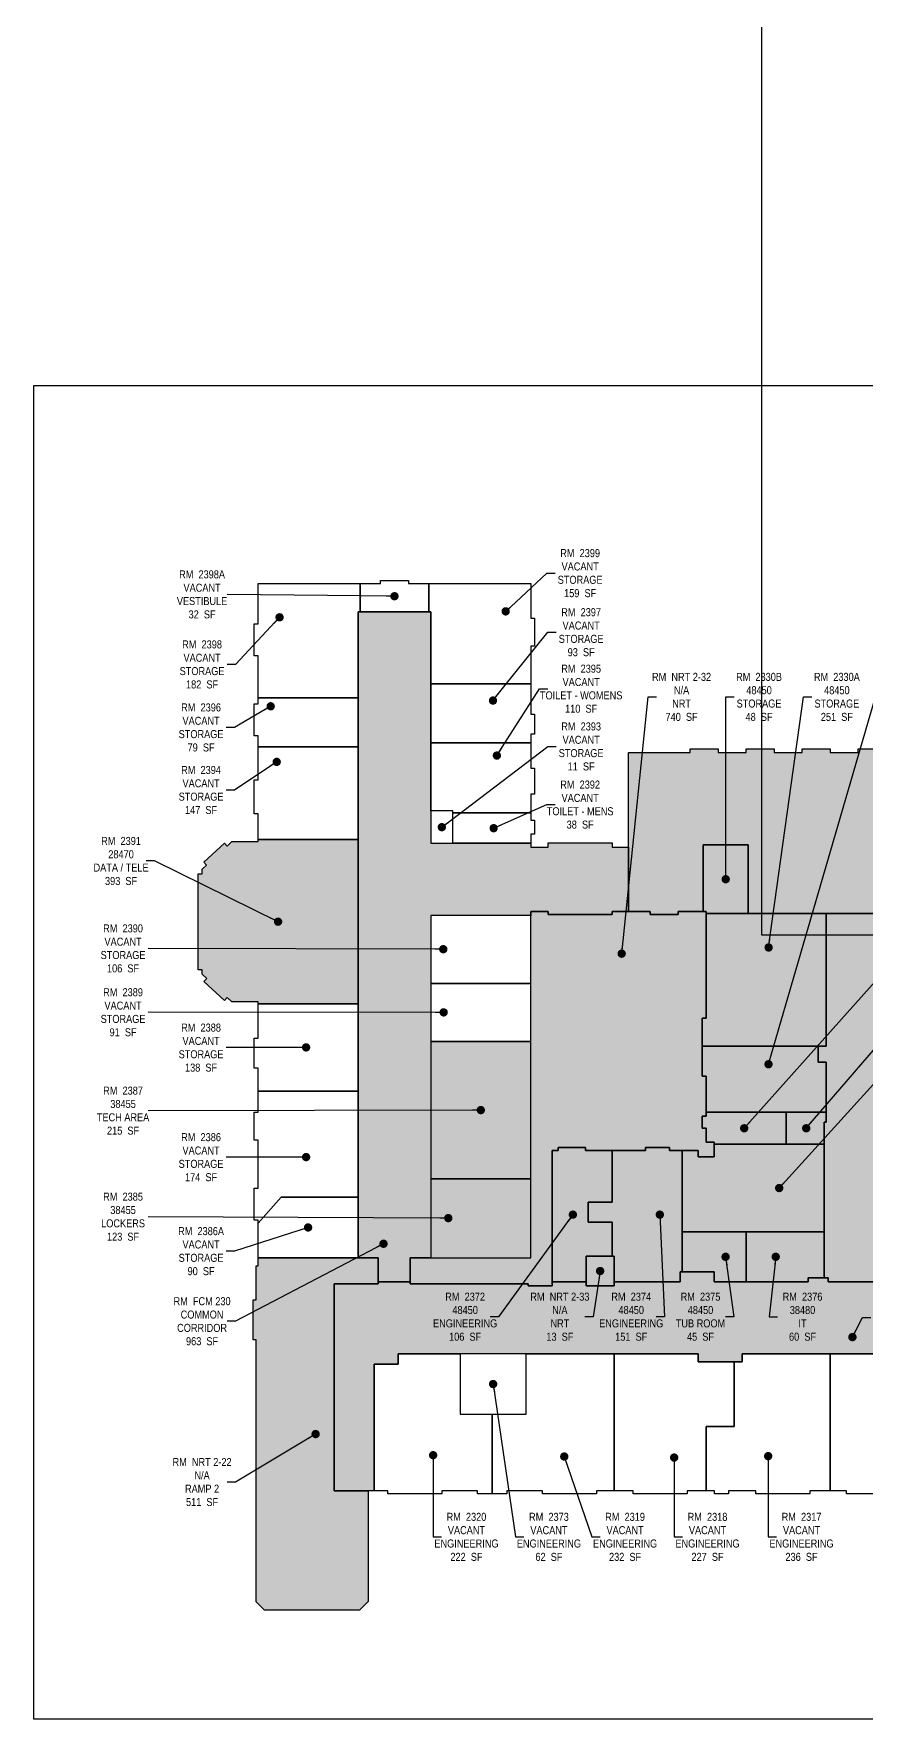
# Model space of a CAD drawing. Header units: inches. Extents: x -324 to 5663, y -491 to 4233.
# Drawn here: x -324 to 924, y -155 to 2373 of the extents above; entities that cross this region are included whole.
import ezdxf

# ---------------------------------------------------------------- set-up
doc = ezdxf.new("R2010")
doc.units = ezdxf.units.IN
doc.header["$LTSCALE"] = 48
doc.header["$MEASUREMENT"] = 0
for name, color, linetype in [('0-LABEL', 3, 'Continuous'), ('1-NRT', 200, 'Continuous'), ('1-NRT-PTN', 253, 'Continuous'), ('3-FCM', 190, 'Continuous'), ('3-FCM-PTN', 9, 'Continuous'), ('4-OCC', 6, 'Continuous'), ('4-OCC-PTN', 95, 'Continuous'), ('4-VACANT', 60, 'Continuous')]:
    doc.layers.add(name, color=color, linetype=linetype)
doc.layers.add('VP-Window', color=2, linetype='Continuous', plot=False)
doc.styles.add('ArialN', font='ARIALN.TTF')
doc.dimstyles.new('AB-200', dxfattribs={"dimscale": 200, "dimtxt": 0.070312, "dimasz": 0.0625, "dimexe": 0.0625, "dimexo": 0.125, "dimgap": 0.1875, "dimtad": 0, "dimdec": 4, "dimrnd": 0.0625, "dimzin": 0, "dimdsep": 46, "dimlunit": 4, "dimtxsty": 'ArialN', "dimblk": 'ARCHTICK', "dimcen": 0.0625, "dimclrd": 256, "dimclre": 256, "dimclrt": 256, "dimadec": 0, "dimazin": 0, "dimtfac": 1, "dimtdec": 4, "dimtofl": 0, "dimtmove": 2, "dimatfit": 3, "dimldrblk": 'DOT', "dimfxl": 0, "dimfrac": 2, "dimtolj": 1, "dimtzin": 0, "dimlwd": -1, "dimlwe": -1, "dimarcsym": 0})

# ---------------------------------------------------------------- blocks, each defined once
blk = doc.blocks.new('_ArchTick')
at = {"const_width": 0.15}
blk.add_lwpolyline([(-0.5, -0.5), (0.5, 0.5)], dxfattribs=at)
blk = doc.blocks.new('_Dot')
at = {"lineweight": -2}
blk.add_line((-0.5, 0), (-1, 0), dxfattribs=at)
at = {"const_width": 0.5}
blk.add_lwpolyline([(-0.25, 0, 1), (0.25, 0, 1)], format="xyb", close=True, dxfattribs=at)

msp = doc.modelspace()

# ---------------------------------------------------------------- hatches: boundary and pattern name
at = {"layer": '1-NRT-PTN'}
for points in [[(421, 537.5), (421, 1057), (447, 1057), (447, 1052.2), (543, 1052.2), (543, 1057), (600, 1057), (600, 1052.2), (642, 1052.2), (642, 1057), (684, 1057), (684, 897), (678, 897), (678, 810), (684, 810), (684, 750), (678, 750), (678, 732), (684, 732), (684, 710.7), (696, 710.7), (696, 689), (672, 689), (672, 698.5), (629, 698.5), (629, 703), (593, 703), (593, 698.5), (503, 698.5), (503, 703), (462, 703), (462, 698.5), (453, 698.5), (453, 495.5), (417, 495.5), (417, 498.5), (240, 498.5), (240, 537.5)], [(126, 188), (177, 188), (177, 21.9), (164.2, 9), (21.7, 9), (9, 21.7), (9, 414.5), (4.5, 414.5), (4.5, 474.5), (9, 474.5), (9, 525.5), (12, 525.5), (12, 537.5), (192, 537.5), (192, 498.5), (126, 498.5)], [(504, 540), (546, 540), (546, 495.5), (504, 495.5)]]:
    msp.add_hatch(color=256, dxfattribs=at).paths.add_polyline_path(points)
at = {"layer": '3-FCM-PTN'}
for points in [[(162, 537.5), (162, 1506), (271, 1506), (271, 1159), (421, 1159), (421, 1153), (447, 1153), (447, 1159.7), (543, 1159.7), (543, 1153), (567.5, 1153), (567.5, 1057), (543, 1057), (543, 1052.2), (447, 1052.2), (447, 1057), (421, 1057), (421, 1051), (271, 1051), (271, 537.5), (240, 537.5), (240, 501.5), (192, 501.5), (192, 537.5)], [(1305.5, 495.5), (1305.5, 393.5), (1191.5, 393.5), (1191.5, 381.5), (1137.5, 381.5), (1137.5, 393.5), (738, 393.5), (738, 381.5), (672, 381.5), (672, 393.5), (222, 393.5), (222, 378), (186, 378), (186, 188), (126, 188), (126, 498.5), (192, 498.5), (192, 501.5), (240, 501.5), (240, 498.5), (417, 498.5), (417, 495.5), (453, 495.5), (453, 501.5), (504, 501.5), (504, 495.5), (546, 495.5), (546, 501.5), (645, 501.5), (645, 516.5), (696, 516.5), (696, 501.5), (837, 501.5), (837, 507.5), (867, 507.5), (867, 501.5), (969, 501.5), (969, 513.5), (1065, 513.5), (1065, 501.5), (1141, 501.5), (1141, 495.5)]]:
    msp.add_hatch(color=256, dxfattribs=at).paths.add_polyline_path(points)
at = {"layer": '4-OCC-PTN'}
for color, points in [(55, [(1172.5, 1054), (747, 1054), (747, 1156.5), (679.5, 1156.5), (679.5, 1057), (642, 1057), (642, 1052.2), (600, 1052.2), (600, 1057), (567.5, 1057), (567.5, 1129), (567.5, 1153), (567.5, 1295), (660, 1295), (660, 1300.7), (702, 1300.7), (702, 1295), (744, 1295), (744, 1300.7), (786, 1300.7), (786, 1295), (828, 1295), (828, 1300.7), (870, 1300.7), (870, 1295), (912, 1295), (912, 1300.7), (954, 1300.7), (954, 1295), (996, 1295), (996, 1300.7), (1038, 1300.7), (1038, 1295), (1076, 1295), (1076, 1157), (1172.5, 1157)]), (62, [(12, 1164.5), (162, 1164.5), (162, 918.5), (12, 918.5), (12, 921.5), (-27.3, 921.5), (-34.2, 927.9), (-38.3, 923.5), (-69.2, 952), (-65.1, 956.4), (-72, 962.8), (-72, 969.5), (-78, 969.5), (-78, 1113.5), (-72, 1113.5), (-72, 1120.2), (-65.3, 1126.4), (-69.4, 1130.8), (-38.5, 1159.3), (-34.4, 1154.9), (-27.3, 1161.5), (12, 1161.5)]), (55, [(864, 1054), (1172.5, 1054), (1172.5, 899), (1177.5, 899), (1177.5, 863.5), (1172.5, 863.5), (1172.5, 705.5), (1102.5, 705.5), (1102.5, 738), (978, 738), (978, 513.5), (969, 513.5), (969, 501.5), (867, 501.5), (867, 507.5), (861, 507.5), (861, 741), (864, 741), (864, 831), (852, 831), (852, 854.7), (864, 854.7)]), (225, [(271, 656), (421, 656), (421, 862), (271, 862)]), (55, [(678, 854.7), (852, 854.7), (852, 831), (864, 831), (864, 755.7), (684, 755.7), (684, 810), (678, 810)]), (55, [(684, 755.7), (804, 755.7), (804, 707.7), (696, 707.7), (696, 710.7), (684, 710.7), (684, 732), (678, 732), (678, 750), (684, 750)]), (55, [(804, 707.7), (804, 755.7), (864, 755.7), (864, 741), (861, 741), (861, 707.7)]), (55, [(696, 707.7), (861, 707.7), (861, 576.5), (648, 576.5), (648, 698.5), (672, 698.5), (672, 689), (696, 689)]), (55, [(543, 698.5), (543, 621), (507, 621), (507, 591), (543, 591), (543, 540), (504, 540), (504, 501.5), (453, 501.5), (453, 698.5), (462, 698.5), (462, 703), (503, 703), (503, 698.5)]), (55, [(648, 698.5), (648, 516.5), (645, 516.5), (645, 501.5), (546, 501.5), (546, 540), (543, 540), (543, 591), (507, 591), (507, 621), (543, 621), (543, 698.5), (593, 698.5), (593, 703), (629, 703), (629, 698.5)]), (225, [(271, 537.5), (421, 537.5), (421, 656), (271, 656)]), (55, [(744, 576.5), (744, 501.5), (696, 501.5), (696, 516.5), (648, 516.5), (648, 576.5)]), (91, [(744, 576.5), (861, 576.5), (861, 507.5), (837, 507.5), (837, 501.5), (744, 501.5)])]:
    msp.add_hatch(color=color, dxfattribs=at).paths.add_polyline_path(points)
h = msp.add_hatch(color=55, dxfattribs=at)
h.dxf.hatch_style = 1
h.paths.add_polyline_path([(747, 1156.5), (679.5, 1156.5), (679.5, 1057), (684, 1057), (684, 1054), (747, 1054)])
h = msp.add_hatch(color=55, dxfattribs=at)
h.dxf.hatch_style = 1
h.paths.add_polyline_path([(864, 1054), (747, 1054), (684, 1054), (684, 897), (678, 897), (678, 854.7), (864, 854.7)])

# ---------------------------------------------------------------- linework, layer by layer
at = {"layer": '1-NRT'}
for points in [[(421, 537.5), (421, 1057), (447, 1057), (447, 1052.2), (543, 1052.2), (543, 1057), (600, 1057), (600, 1052.2), (642, 1052.2), (642, 1057), (684, 1057), (684, 897), (678, 897), (678, 810), (684, 810), (684, 750), (678, 750), (678, 732), (684, 732), (684, 710.7), (696, 710.7), (696, 689), (672, 689), (672, 698.5), (629, 698.5), (629, 703), (593, 703), (593, 698.5), (503, 698.5), (503, 703), (462, 703), (462, 698.5), (453, 698.5), (453, 495.5), (417, 495.5), (417, 498.5), (240, 498.5), (240, 537.5)], [(126, 188), (177, 188), (177, 21.9), (164.2, 9), (21.7, 9), (9, 21.7), (9, 414.5), (4.5, 414.5), (4.5, 474.5), (9, 474.5), (9, 525.5), (12, 525.5), (12, 537.5), (192, 537.5), (192, 498.5), (126, 498.5)], [(504, 540), (546, 540), (546, 495.5), (504, 495.5)]]:
    msp.add_lwpolyline(points, close=True, dxfattribs=at)
at = {"layer": '3-FCM'}
msp.add_lwpolyline([(162, 537.5), (162, 1506), (271, 1506), (271, 1159), (421, 1159), (421, 1153), (447, 1153), (447, 1159.7), (543, 1159.7), (543, 1153), (567.5, 1153), (567.5, 1057), (543, 1057), (543, 1052.2), (447, 1052.2), (447, 1057), (421, 1057), (421, 1051), (271, 1051), (271, 537.5), (240, 537.5), (240, 501.5), (192, 501.5), (192, 537.5)], close=True, dxfattribs=at)
msp.add_lwpolyline([(1137.5, 393.5), (738, 393.5), (738, 381.5), (672, 381.5), (672, 393.5), (222, 393.5), (222, 378), (186, 378), (186, 188), (126, 188), (126, 498.5), (192, 498.5), (192, 501.5), (240, 501.5), (240, 498.5), (417, 498.5), (417, 495.5), (453, 495.5), (453, 501.5), (504, 501.5), (504, 495.5), (546, 495.5), (546, 501.5), (645, 501.5), (645, 516.5), (696, 516.5), (696, 501.5), (837, 501.5), (837, 507.5), (867, 507.5), (867, 501.5), (969, 501.5)], dxfattribs=at)
at = {"layer": '4-OCC'}
msp.add_lwpolyline([(1172.5, 1054), (747, 1054), (747, 1156.5), (679.5, 1156.5), (679.5, 1057), (642, 1057), (642, 1052.2), (600, 1052.2), (600, 1057), (567.5, 1057), (567.5, 1129), (567.5, 1153), (567.5, 1295), (660, 1295), (660, 1300.7), (702, 1300.7), (702, 1295), (744, 1295), (744, 1300.7), (786, 1300.7), (786, 1295), (828, 1295), (828, 1300.7), (870, 1300.7), (870, 1295), (912, 1295), (912, 1300.7), (954, 1300.7)], dxfattribs=at)
for points in [[(12, 1164.5), (162, 1164.5), (162, 918.5), (12, 918.5), (12, 921.5), (-27.3, 921.5), (-34.2, 927.9), (-38.3, 923.5), (-69.2, 952), (-65.1, 956.4), (-72, 962.8), (-72, 969.5), (-78, 969.5), (-78, 1113.5), (-72, 1113.5), (-72, 1120.2), (-65.3, 1126.4), (-69.4, 1130.8), (-38.5, 1159.3), (-34.4, 1154.9), (-27.3, 1161.5), (12, 1161.5)], [(679.5, 1057), (679.5, 1156.5), (747, 1156.5), (747, 1054), (684, 1054), (684, 1057)], [(684, 1054), (864, 1054), (864, 854.7), (678, 854.7), (678, 897), (684, 897)], [(864, 1054), (1172.5, 1054), (1172.5, 899), (1177.5, 899), (1177.5, 863.5), (1172.5, 863.5), (1172.5, 705.5), (1102.5, 705.5), (1102.5, 738), (978, 738), (978, 513.5), (969, 513.5), (969, 501.5), (867, 501.5), (867, 507.5), (861, 507.5), (861, 741), (864, 741), (864, 831), (852, 831), (852, 854.7), (864, 854.7)], [(271, 656), (421, 656), (421, 862), (271, 862)], [(678, 854.7), (852, 854.7), (852, 831), (864, 831), (864, 755.7), (684, 755.7), (684, 810), (678, 810)], [(684, 755.7), (804, 755.7), (804, 707.7), (696, 707.7), (696, 710.7), (684, 710.7), (684, 732), (678, 732), (678, 750), (684, 750)], [(804, 707.7), (804, 755.7), (864, 755.7), (864, 741), (861, 741), (861, 707.7)], [(696, 707.7), (861, 707.7), (861, 576.5), (648, 576.5), (648, 698.5), (672, 698.5), (672, 689), (696, 689)], [(543, 698.5), (543, 621), (507, 621), (507, 591), (543, 591), (543, 540), (504, 540), (504, 501.5), (453, 501.5), (453, 698.5), (462, 698.5), (462, 703), (503, 703), (503, 698.5)], [(648, 698.5), (648, 516.5), (645, 516.5), (645, 501.5), (546, 501.5), (546, 540), (543, 540), (543, 591), (507, 591), (507, 621), (543, 621), (543, 698.5), (593, 698.5), (593, 703), (629, 703), (629, 698.5)], [(271, 537.5), (421, 537.5), (421, 656), (271, 656)], [(744, 576.5), (744, 501.5), (696, 501.5), (696, 516.5), (648, 516.5), (648, 576.5)], [(744, 576.5), (861, 576.5), (861, 507.5), (837, 507.5), (837, 501.5), (744, 501.5)]]:
    msp.add_lwpolyline(points, close=True, dxfattribs=at)
at = {"layer": '4-VACANT'}
for points in [[(165, 1548.5), (165, 1506), (162, 1506), (162, 1377), (12, 1377), (12, 1440), (6, 1440), (6, 1488), (12, 1488), (12, 1548.5)], [(165, 1548.5), (195.5, 1548.5), (195.5, 1553), (237.5, 1553), (237.5, 1548.5), (268, 1548.5), (268, 1506), (165, 1506)], [(271, 1398), (271, 1506), (268, 1506), (268, 1548.5), (421, 1548.5), (421, 1496.5), (426.5, 1496.5), (426.5, 1454.5), (421, 1454.5), (421, 1398)], [(421, 1309.5), (271, 1309.5), (271, 1398), (421, 1398), (421, 1352.5), (426.5, 1352.5), (426.5, 1322.5), (421, 1322.5)], [(12, 1377), (162, 1377), (162, 1303.5), (12, 1303.5), (12, 1320), (6, 1320), (6, 1368), (12, 1368)], [(12, 1303.5), (162, 1303.5), (162, 1164.5), (12, 1164.5), (12, 1203), (6, 1203), (6, 1254), (12, 1254)], [(421, 1204.5), (304, 1204.5), (304, 1207.5), (271, 1207.5), (271, 1309.5), (421, 1309.5), (421, 1271.5), (426.5, 1271.5), (426.5, 1232.5), (421, 1232.5)], [(271, 1159), (304, 1159), (304, 1207.5), (271, 1207.5)], [(421, 1159), (304, 1159), (304, 1204.5), (421, 1204.5), (421, 1193.5), (426.5, 1193.5), (426.5, 1172.5), (421, 1172.5)], [(271, 949), (421, 949), (421, 1051), (271, 1051)], [(271, 862), (421, 862), (421, 949), (271, 949)], [(12, 918.5), (162, 918.5), (162, 787.5), (12, 787.5), (12, 822), (6, 822), (6, 867), (12, 867)], [(12, 787.5), (162, 787.5), (162, 628.5), (46.4, 628.5), (12, 589.5), (12, 594), (6, 594), (6, 642), (12, 642), (12, 714), (6, 714), (6, 756), (12, 756)], [(12, 589.5), (46.4, 628.5), (162, 628.5), (162, 537.5), (12, 537.5)], [(186, 188), (186, 378), (222, 378), (222, 393.5), (315, 393.5), (315, 303), (363, 303), (363, 183.5), (341, 183.5), (341, 188), (287.5, 188), (287.5, 183.5), (206.5, 183.5), (206.5, 188)], [(315, 303), (414, 303), (414, 393.5), (315, 393.5)], [(363, 183.5), (363, 303), (414, 303), (414, 393.5), (546, 393.5), (546, 188), (519.5, 188), (519.5, 183.5), (438.5, 183.5), (438.5, 188), (385, 188), (385, 183.5)], [(546, 188), (546, 393.5), (672, 393.5), (672, 381.5), (726, 381.5), (726, 284.7), (684, 284.7), (684, 188), (655.5, 188), (655.5, 183.5), (574.5, 183.5), (574.5, 188)], [(684, 188), (684, 284.7), (726, 284.7), (726, 381.5), (738, 381.5), (738, 393.5), (870, 393.5), (870, 188), (839.5, 188), (839.5, 183.5), (758.5, 183.5), (758.5, 188), (717.5, 188), (717.5, 183.5), (696.5, 183.5), (696.5, 188)], [(870, 188), (870, 393.5), (1137.5, 393.5), (1137.5, 381.5), (1185.5, 381.5), (1185.5, 284.7), (1143.5, 284.7), (1143.5, 188), (1111.5, 188), (1111.5, 183.5), (1030.5, 183.5), (1030.5, 188), (975.5, 188), (975.5, 183.5), (894.5, 183.5), (894.5, 188)]]:
    msp.add_lwpolyline(points, close=True, dxfattribs=at)
at = {"layer": 'VP-Window', "color": 5}
msp.add_lwpolyline([(767.5, 3021.5), (3467.5, 3021.5), (3467.5, 1021.5), (767.5, 1021.5)], close=True, dxfattribs=at)
at = {"layer": 'VP-Window'}
msp.add_lwpolyline([(-324.5, 1845.5), (2375.5, 1845.5), (2375.5, -154.5), (-324.5, -154.5)], close=True, dxfattribs=at)

# ---------------------------------------------------------------- texts
at = {"layer": '0-LABEL', "char_height": 12, "attachment_point": 5, "style": 'ArialN'}
for s, insert in [('RM  2399\\PVACANT\\PSTORAGE\\P159  SF', (495, 1564.1)), ('RM  2398A\\PVACANT\\PVESTIBULE\\P32  SF', (-72, 1532.2)), ('RM  2397\\PVACANT\\PSTORAGE\\P93  SF', (496.5, 1475.5)), ('RM  2398\\PVACANT\\PSTORAGE\\P182  SF', (-72, 1427.2)), ('RM  2395\\PVACANT\\PTOILET - WOMENS\\P110  SF', (496.5, 1390.8)), ('RM  NRT 2-32\\PN/A\\PNRT\\P740  SF', (647.1, 1378.5)), ('RM  2330B\\P48450\\PSTORAGE\\P48  SF', (763.3, 1378.5)), ('RM  2330A\\P48450\\PSTORAGE\\P251  SF', (880, 1378.5)), ('RM  2396\\PVACANT\\PSTORAGE\\P79  SF', (-73.5, 1332.7)), ('RM  2393\\PVACANT\\PSTORAGE\\P11  SF', (496.5, 1304.2)), ('RM  2394\\PVACANT\\PSTORAGE\\P147  SF', (-73.5, 1238.9)), ('RM  2392\\PVACANT\\PTOILET - MENS\\P38  SF', (495, 1217)), ('RM  2391\\P28470\\PDATA / TELE\\P393  SF', (-193.5, 1132.5)), ('RM  2390\\PVACANT\\PSTORAGE\\P106  SF', (-190.5, 1001.4)), ('RM  2389\\PVACANT\\PSTORAGE\\P91  SF', (-190.5, 905.6)), ('RM  2388\\PVACANT\\PSTORAGE\\P138  SF', (-73.5, 852.6)), ('RM  2387\\P38455\\PTECH AREA\\P215  SF', (-190.5, 758.1)), ('RM  2386\\PVACANT\\PSTORAGE\\P174  SF', (-73.5, 688.3)), ('RM  2385\\P38455\\PLOCKERS\\P123  SF', (-190.5, 599.1)), ('RM  2386A\\PVACANT\\PSTORAGE\\P90  SF', (-73.5, 547.4)), ('RM  2372\\P48450\\PENGINEERING\\P106  SF', (322.5, 449.1)), ('RM  NRT 2-33\\PN/A\\PNRT\\P13  SF', (464.6, 449.1)), ('RM  2374\\P48450\\PENGINEERING\\P151  SF', (571.6, 449.1)), ('RM  2375\\P48450\\PTUB ROOM\\P45  SF', (675.5, 449.1)), ('RM  2376\\P38480\\PIT\\P60  SF', (828.5, 449.1)), ('RM  FCM 230\\PCOMMON\\PCORRIDOR\\P963  SF', (-72, 442.3)), ('RM  NRT 2-22\\PN/A\\PRAMP 2\\P511  SF', (-72, 201.2)), ('RM  2320\\PVACANT\\PENGINEERING\\P222  SF', (324.5, 119)), ('RM  2373\\PVACANT\\PENGINEERING\\P62  SF', (448.2, 119)), ('RM  2319\\PVACANT\\PENGINEERING\\P232  SF', (562.4, 119)), ('RM  2318\\PVACANT\\PENGINEERING\\P227  SF', (686, 119)), ('RM  2317\\PVACANT\\PENGINEERING\\P236  SF', (827, 119))]:
    msp.add_mtext(s, dxfattribs=dict(at, insert=insert))

# ---------------------------------------------------------------- leaders
at = {"layer": '0-LABEL', "annotation_type": 0, "has_hookline": 1}
for points, hookline_direction, text_width in [([(383.3, 1506.8), (445, 1564.1), (457.5, 1564.1)], 0, 65.9), ([(216.5, 1529.5), (-34.5, 1532.2)], 1, 74.8), ([(44.2, 1497.9), (-22, 1427.2), (-34.5, 1427.2)], 1, 65.9), ([(364.3, 1373.1), (446.5, 1475.5), (459, 1475.5)], 0, 65.9), ([(370.1, 1290.6), (434, 1390.8), (446.5, 1390.8)], 0, 122.7), ([(30.9, 1364.5), (-23.5, 1332.7), (-36, 1332.7)], 1, 65.9), ([(557.3, 993.5), (597.1, 1378.5), (609.6, 1378.5)], 0, 86.8), ([(713.3, 1105.2), (713.3, 1378.5), (725.8, 1378.5)], 0, 67), ([(777.5, 827.7), (937.7, 1378.5), (950.2, 1378.5)], 0, 56), ([(777.7, 1002.8), (830, 1378.5), (842.5, 1378.5)], 0, 67.7), ([(287.5, 1183.2), (446.5, 1304.2), (459, 1304.2)], 0, 65.9), ([(39.9, 1281.1), (-23.5, 1238.9), (-36, 1238.9)], 1, 65.9), ([(741, 731.7), (1206.8, 1253.8), (1219.3, 1253.8)], 0, 67), ([(365.3, 1181.7), (445, 1217), (457.5, 1217)], 0, 99), ([(834, 731.7), (1204.5, 1161.6), (1217, 1161.6)], 0, 67.7), ([(42, 1041.5), (-143.5, 1132.5), (-156, 1132.5)], 1, 80.7), ([(793.5, 642.1), (1192, 1081.2), (1204.5, 1081.2)], 0, 57.9), ([(289.7, 1000.2), (-153, 1001.4)], 1, 65.9), ([(290.3, 905.5), (-153, 905.6)], 1, 65.9), ([(84, 853), (-36, 852.6)], 1, 65.9), ([(346, 759), (-153, 758.1)], 1, 78.3), ([(84, 688.5), (-36, 688.3)], 1, 65.9), ([(484.1, 602.2), (372.5, 449.1), (360, 449.1)], 1, 94.3), ([(614.5, 602.2), (621.6, 449.1), (609.1, 449.1)], 1, 94.3), ([(297.3, 597), (-153, 599.1)], 1, 64), ([(87, 583), (-23.5, 547.4), (-36, 547.4)], 1, 67.7), ([(200.1, 558.6), (-22, 442.3), (-34.5, 442.3)], 1, 83.8), ([(713.1, 539), (725.5, 449.1), (713, 449.1)], 1, 72.7), ([(788.3, 539), (778.5, 449.1), (791, 449.1)], 0, 57.9), ([(525, 517.7), (514.6, 449.1), (502.1, 449.1)], 1, 86.9), ([(903.3, 418.6), (918.6, 448.1), (931.1, 448.1)], 0, 83.8), ([(364.5, 348.2), (398.2, 119), (410.7, 119)], 0, 94.3), ([(98.3, 273.2), (-22, 201.2), (-34.5, 201.2)], 1, 86.8), ([(274.5, 241.5), (274.5, 119), (287, 119)], 0, 94.3), ([(471.2, 239.5), (512.4, 119), (524.9, 119)], 0, 94.3), ([(636, 237.9), (636, 119), (648.5, 119)], 0, 94.3), ([(777, 240.1), (777, 119), (789.5, 119)], 0, 94.3)]:
    msp.add_leader(points, dimstyle='AB-200', dxfattribs=dict(at, hookline_direction=hookline_direction, text_width=text_width))

doc.saveas('drawing.dxf')
